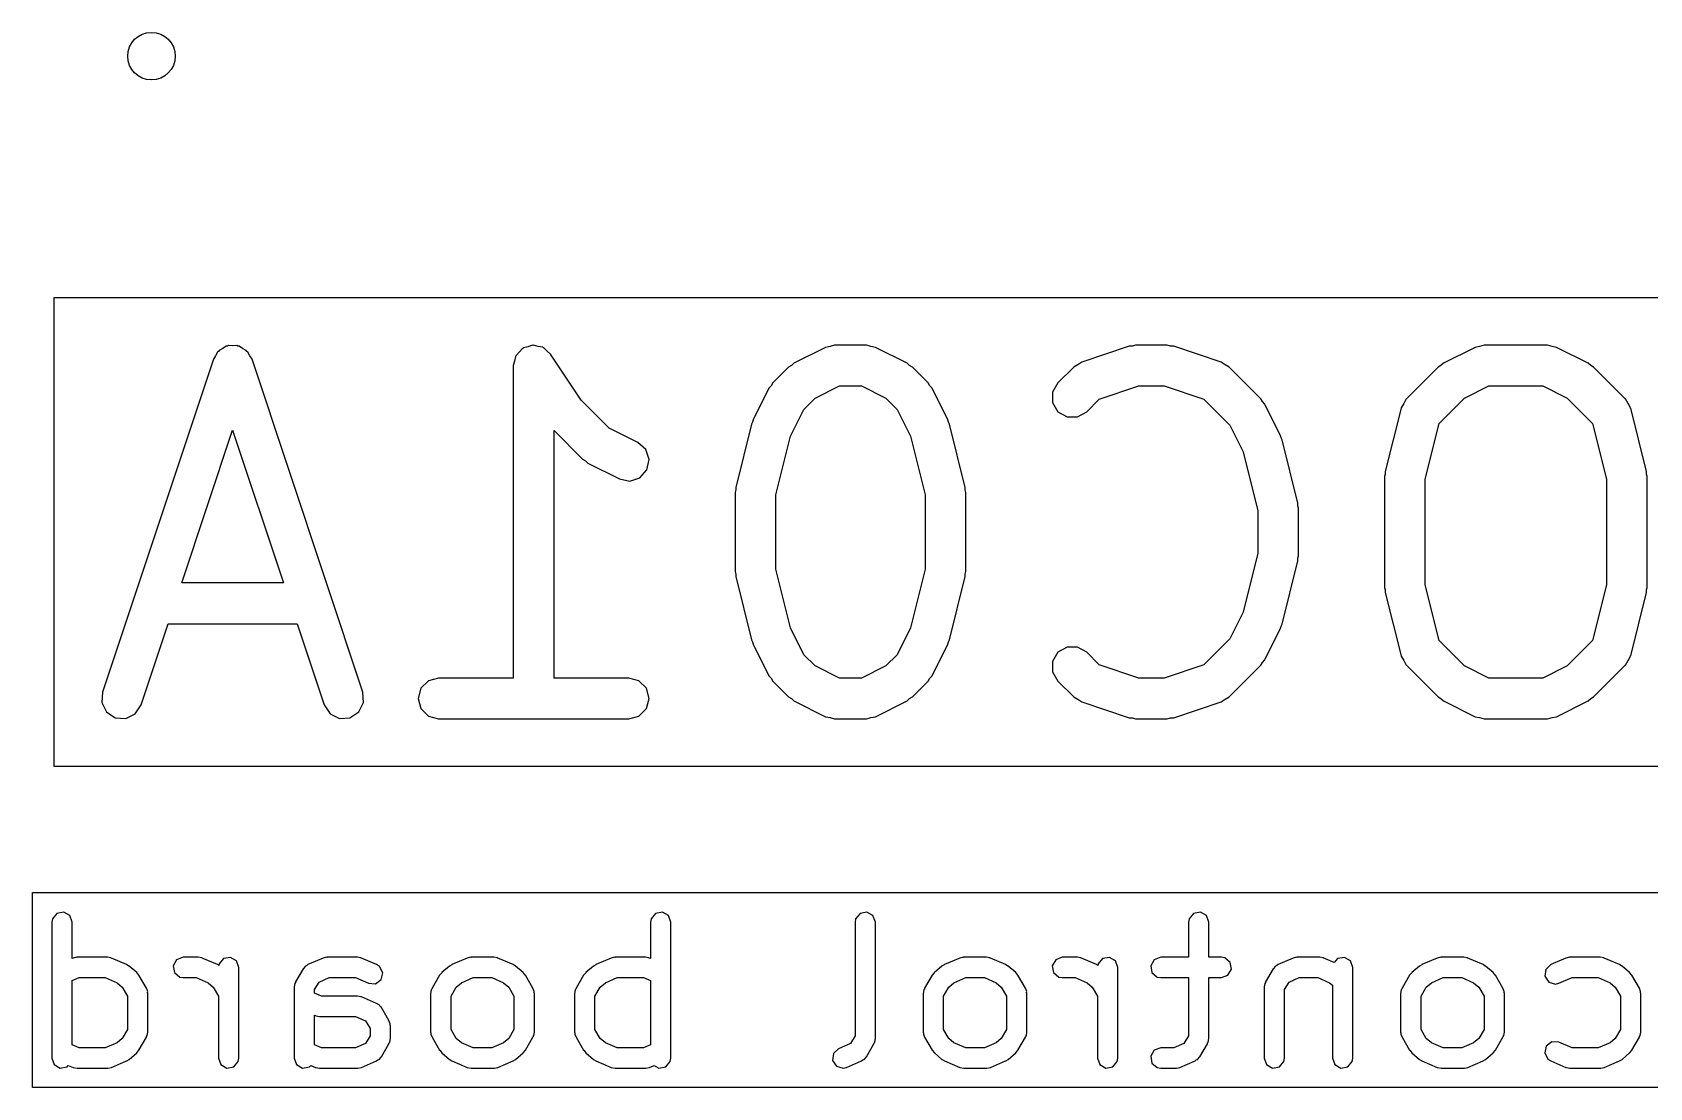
# Model space of a CAD drawing. Extents: x 0.03 to 2.76, y -2.35 to -0.04.
# Drawn here: x 1.8481 to 2.3171, y -0.804 to -0.4982 of the extents above; entities that cross this region are included whole.
import ezdxf

# ---------------------------------------------------------------- set-up
doc = ezdxf.new("R2010")
doc.units = 0
doc.header["$MEASUREMENT"] = 0
doc.layers.add('BLACK', color=7, linetype='CONTINUOUS')

msp = doc.modelspace()

# ---------------------------------------------------------------- linework, layer by layer
at = {"layer": 'BLACK', "linetype": 'CONTINUOUS'}
for p, q in [((1.85452, -0.71094), (1.85452, -0.57511)), ((1.85452, -0.57511), (2.61478, -0.57511)), ((1.90212, -0.59068), (1.90182, -0.59088)), ((1.90232, -0.59038), (1.90212, -0.59068)), ((1.90338, -0.58985), (1.90232, -0.59038)), ((1.90437, -0.58919), (1.90338, -0.58985)), ((1.90473, -0.58917), (1.90437, -0.58919)), ((1.90505, -0.58901), (1.90473, -0.58917)), ((1.90623, -0.58908), (1.90505, -0.58901)), ((1.90742, -0.58901), (1.90623, -0.58908)), ((1.90774, -0.58917), (1.90742, -0.58901)), ((1.9081, -0.58919), (1.90774, -0.58917)), ((1.90909, -0.58985), (1.9081, -0.58919)), ((1.91015, -0.59038), (1.90909, -0.58985)), ((1.91035, -0.59068), (1.91015, -0.59038)), ((1.91065, -0.59088), (1.91035, -0.59068)), ((1.99023, -0.58988), (1.98934, -0.59089)), ((1.99041, -0.58982), (1.99023, -0.58988)), ((1.99055, -0.58968), (1.99041, -0.58982)), ((1.99185, -0.58933), (1.99055, -0.58968)), ((1.99312, -0.5889), (1.99185, -0.58933)), ((1.99332, -0.58894), (1.99312, -0.5889)), ((1.9935, -0.58889), (1.99332, -0.58894)), ((1.9948, -0.58924), (1.9935, -0.58889)), ((1.99612, -0.5895), (1.9948, -0.58924)), ((1.99627, -0.58963), (1.99612, -0.5895)), ((1.99646, -0.58968), (1.99627, -0.58963)), ((1.99741, -0.59063), (1.99646, -0.58968)), ((1.99842, -0.59152), (1.99741, -0.59063)), ((2.07813, -0.58951), (2.06895, -0.59411)), ((2.07946, -0.58924), (2.07813, -0.58951)), ((2.08077, -0.58889), (2.07946, -0.58924)), ((2.08996, -0.58889), (2.08077, -0.58889)), ((2.09127, -0.58924), (2.08996, -0.58889)), ((2.0926, -0.58951), (2.09127, -0.58924)), ((2.10179, -0.59411), (2.0926, -0.58951)), ((2.16618, -0.58919), (2.1524, -0.59379)), ((2.16713, -0.58914), (2.16618, -0.58919)), ((2.16804, -0.58889), (2.16713, -0.58914)), ((2.17723, -0.58889), (2.16804, -0.58889)), ((2.17815, -0.58914), (2.17723, -0.58889)), ((2.1791, -0.58919), (2.17815, -0.58914)), ((2.19288, -0.59379), (2.1791, -0.58919)), ((2.26645, -0.58951), (2.25727, -0.59411)), ((2.26778, -0.58924), (2.26645, -0.58951)), ((2.26909, -0.58889), (2.26778, -0.58924)), ((2.28747, -0.58889), (2.26909, -0.58889)), ((2.28878, -0.58924), (2.28747, -0.58889)), ((2.29011, -0.58951), (2.28878, -0.58924)), ((2.29929, -0.59411), (2.29011, -0.58951)), ((1.90063, -0.59293), (1.86848, -0.68939)), ((1.90128, -0.59194), (1.90063, -0.59293)), ((1.90182, -0.59088), (1.90128, -0.59194)), ((1.91118, -0.59194), (1.91065, -0.59088)), ((1.91184, -0.59293), (1.91118, -0.59194)), ((1.94399, -0.68939), (1.91184, -0.59293)), ((1.98795, -0.5935), (1.9876, -0.5948)), ((1.9876, -0.5948), (1.9876, -0.68535)), ((1.98821, -0.59218), (1.98795, -0.5935)), ((1.98834, -0.59203), (1.98821, -0.59218)), ((1.98839, -0.59184), (1.98834, -0.59203)), ((1.98934, -0.59089), (1.98839, -0.59184)), ((2.00728, -0.60481), (1.99842, -0.59152)), ((2.06741, -0.59521), (2.06282, -0.59981)), ((2.06824, -0.59474), (2.06741, -0.59521)), ((2.06895, -0.59411), (2.06824, -0.59474)), ((2.1025, -0.59474), (2.10179, -0.59411)), ((2.10332, -0.59521), (2.1025, -0.59474)), ((2.10792, -0.59981), (2.10332, -0.59521)), ((2.15009, -0.59521), (2.1455, -0.59981)), ((2.15126, -0.59454), (2.15009, -0.59521)), ((2.1524, -0.59379), (2.15126, -0.59454)), ((2.19401, -0.59454), (2.19288, -0.59379)), ((2.19519, -0.59521), (2.19401, -0.59454)), ((2.20437, -0.6044), (2.19519, -0.59521)), ((2.25573, -0.59521), (2.24655, -0.6044)), ((2.25656, -0.59474), (2.25573, -0.59521)), ((2.25727, -0.59411), (2.25656, -0.59474)), ((2.30001, -0.59474), (2.29929, -0.59411)), ((2.30083, -0.59521), (2.30001, -0.59474)), ((2.31002, -0.6044), (2.30083, -0.59521)), ((2.06282, -0.59981), (2.06234, -0.60063)), ((2.10839, -0.60063), (2.10792, -0.59981)), ((2.1455, -0.59981), (2.14397, -0.60245)), ((2.01537, -0.61291), (2.00728, -0.60481)), ((2.06171, -0.60134), (2.05712, -0.61053)), ((2.06234, -0.60063), (2.06171, -0.60134)), ((2.07185, -0.60748), (2.07509, -0.60424)), ((2.07509, -0.60424), (2.08217, -0.6007)), ((2.08217, -0.6007), (2.08857, -0.6007)), ((2.08857, -0.6007), (2.09565, -0.60424)), ((2.09565, -0.60424), (2.09889, -0.60748)), ((2.10902, -0.60134), (2.10839, -0.60063)), ((2.11362, -0.61053), (2.10902, -0.60134)), ((2.14397, -0.60245), (2.14397, -0.60551)), ((2.15385, -0.60816), (2.15746, -0.60455)), ((2.15746, -0.60455), (2.169, -0.6007)), ((2.169, -0.6007), (2.17627, -0.6007)), ((2.17627, -0.6007), (2.18782, -0.60455)), ((2.18782, -0.60455), (2.19534, -0.61207)), ((2.20485, -0.60522), (2.20437, -0.6044)), ((2.24648, -0.60447), (2.24576, -0.60576)), ((2.24652, -0.60444), (2.24648, -0.60447)), ((2.24655, -0.6044), (2.24652, -0.60444)), ((2.25605, -0.61159), (2.26341, -0.60424)), ((2.26341, -0.60424), (2.27049, -0.6007)), ((2.27049, -0.6007), (2.28607, -0.6007)), ((2.28607, -0.6007), (2.29316, -0.60424)), ((2.29316, -0.60424), (2.30051, -0.61159)), ((2.31004, -0.60444), (2.31002, -0.6044)), ((2.31009, -0.60447), (2.31004, -0.60444)), ((2.3108, -0.60576), (2.31009, -0.60447)), ((2.06797, -0.61523), (2.07185, -0.60748)), ((2.09889, -0.60748), (2.10276, -0.61523)), ((2.14397, -0.60551), (2.1455, -0.60816)), ((2.1455, -0.60816), (2.14814, -0.60969)), ((2.1512, -0.60969), (2.15385, -0.60816)), ((2.20548, -0.60593), (2.20485, -0.60522)), ((2.21007, -0.61512), (2.20548, -0.60593)), ((2.24499, -0.60714), (2.2404, -0.62552)), ((2.24502, -0.6071), (2.24499, -0.60714)), ((2.24576, -0.60576), (2.24502, -0.60705)), ((2.24502, -0.60705), (2.24502, -0.6071)), ((2.31154, -0.60705), (2.3108, -0.60576)), ((2.31154, -0.6071), (2.31154, -0.60705)), ((2.31157, -0.60714), (2.31154, -0.6071)), ((2.31616, -0.62552), (2.31157, -0.60714)), ((1.89146, -0.65779), (1.90623, -0.61347)), ((1.90623, -0.61347), (1.92101, -0.65779)), ((1.99941, -0.68535), (1.99941, -0.61365)), ((1.99941, -0.61365), (2.0077, -0.62194)), ((2.0237, -0.61707), (2.01537, -0.61291)), ((2.05667, -0.61174), (2.05208, -0.63011)), ((2.05699, -0.61117), (2.05667, -0.61174)), ((2.05712, -0.61053), (2.05699, -0.61117)), ((2.11375, -0.61117), (2.11362, -0.61053)), ((2.11406, -0.61174), (2.11375, -0.61117)), ((2.11866, -0.63011), (2.11406, -0.61174)), ((2.14814, -0.60969), (2.1512, -0.60969)), ((2.19534, -0.61207), (2.19922, -0.61982)), ((2.25203, -0.62767), (2.25605, -0.61159)), ((2.30051, -0.61159), (2.30453, -0.62767)), ((2.02599, -0.6191), (2.0237, -0.61707)), ((2.06371, -0.63227), (2.06797, -0.61523)), ((2.10276, -0.61523), (2.10702, -0.63227)), ((2.2102, -0.61576), (2.21007, -0.61512)), ((2.21052, -0.61633), (2.2102, -0.61576)), ((2.21511, -0.6347), (2.21052, -0.61633)), ((2.0077, -0.62194), (2.00852, -0.62241)), ((2.00852, -0.62241), (2.00924, -0.62304)), ((2.00924, -0.62304), (2.01842, -0.62764)), ((2.02696, -0.622), (2.02599, -0.6191)), ((2.02635, -0.625), (2.02696, -0.622)), ((2.19922, -0.61982), (2.20348, -0.63686)), ((2.01842, -0.62764), (2.02142, -0.62825)), ((2.02142, -0.62825), (2.02432, -0.62728)), ((2.02432, -0.62728), (2.02635, -0.625)), ((2.24041, -0.62624), (2.24022, -0.62695)), ((2.24022, -0.62695), (2.24022, -0.6591)), ((2.2404, -0.62552), (2.24041, -0.62624)), ((2.25203, -0.65837), (2.25203, -0.62767)), ((2.30453, -0.62767), (2.30453, -0.65837)), ((2.31615, -0.62624), (2.31616, -0.62552)), ((2.31634, -0.62695), (2.31615, -0.62624)), ((2.31634, -0.6591), (2.31634, -0.62695)), ((2.05209, -0.63084), (2.0519, -0.63154)), ((2.0519, -0.63154), (2.0519, -0.65451)), ((2.05208, -0.63011), (2.05209, -0.63084)), ((2.06371, -0.65378), (2.06371, -0.63227)), ((2.10702, -0.63227), (2.10702, -0.65378)), ((2.11864, -0.63084), (2.11866, -0.63011)), ((2.11883, -0.63154), (2.11864, -0.63084)), ((2.11883, -0.65451), (2.11883, -0.63154)), ((2.20348, -0.63686), (2.20348, -0.64919)), ((2.2151, -0.63543), (2.21511, -0.6347)), ((2.21529, -0.63613), (2.2151, -0.63543)), ((2.21529, -0.64991), (2.21529, -0.63613)), ((2.20348, -0.64919), (2.19922, -0.66622)), ((2.21052, -0.66972), (2.21511, -0.65135)), ((2.2151, -0.65062), (2.21529, -0.64991)), ((2.21511, -0.65135), (2.2151, -0.65062)), ((2.0519, -0.65451), (2.05209, -0.65521)), ((2.05209, -0.65521), (2.05208, -0.65594)), ((2.05208, -0.65594), (2.05667, -0.67431)), ((2.06797, -0.67082), (2.06371, -0.65378)), ((2.10702, -0.65378), (2.10276, -0.67082)), ((2.11406, -0.67431), (2.11866, -0.65594)), ((2.11864, -0.65521), (2.11883, -0.65451)), ((2.11866, -0.65594), (2.11864, -0.65521)), ((1.92101, -0.65779), (1.89146, -0.65779)), ((2.24022, -0.6591), (2.24041, -0.6598)), ((2.24041, -0.6598), (2.2404, -0.66053)), ((2.2404, -0.66053), (2.24499, -0.6789)), ((2.25605, -0.67445), (2.25203, -0.65837)), ((2.30453, -0.65837), (2.30051, -0.67445)), ((2.31157, -0.6789), (2.31616, -0.66053)), ((2.31615, -0.6598), (2.31634, -0.6591)), ((2.31616, -0.66053), (2.31615, -0.6598)), ((1.87968, -0.69312), (1.88752, -0.6696)), ((1.88752, -0.6696), (1.92494, -0.6696)), ((1.92494, -0.6696), (1.93278, -0.69312)), ((2.19922, -0.66622), (2.19534, -0.67397)), ((2.21007, -0.67093), (2.2102, -0.67029)), ((2.2102, -0.67029), (2.21052, -0.66972)), ((2.05667, -0.67431), (2.05699, -0.67488)), ((2.05699, -0.67488), (2.05712, -0.67552)), ((2.07185, -0.67857), (2.06797, -0.67082)), ((2.10276, -0.67082), (2.09889, -0.67857)), ((2.11362, -0.67552), (2.11375, -0.67488)), ((2.11375, -0.67488), (2.11406, -0.67431)), ((2.19534, -0.67397), (2.18782, -0.6815)), ((2.20548, -0.68011), (2.21007, -0.67093)), ((2.26341, -0.68181), (2.25605, -0.67445)), ((2.30051, -0.67445), (2.29316, -0.68181)), ((2.05712, -0.67552), (2.06171, -0.68471)), ((2.07509, -0.68181), (2.07185, -0.67857)), ((2.09889, -0.67857), (2.09565, -0.68181)), ((2.10902, -0.68471), (2.11362, -0.67552)), ((2.1455, -0.67789), (2.14397, -0.68054)), ((2.14814, -0.67636), (2.1455, -0.67789)), ((2.1512, -0.67636), (2.14814, -0.67636)), ((2.15385, -0.67789), (2.1512, -0.67636)), ((2.15746, -0.6815), (2.15385, -0.67789)), ((2.24499, -0.6789), (2.24502, -0.67895)), ((2.24502, -0.67895), (2.24502, -0.679)), ((2.24502, -0.679), (2.24576, -0.68028)), ((2.3108, -0.68028), (2.31154, -0.679)), ((2.31154, -0.67895), (2.31157, -0.6789)), ((2.31154, -0.679), (2.31154, -0.67895)), ((2.08217, -0.68535), (2.07509, -0.68181)), ((2.09565, -0.68181), (2.08857, -0.68535)), ((2.14397, -0.68054), (2.14397, -0.68359)), ((2.14397, -0.68359), (2.1455, -0.68624)), ((2.169, -0.68535), (2.15746, -0.6815)), ((2.18782, -0.6815), (2.17627, -0.68535)), ((2.19519, -0.69083), (2.20437, -0.68165)), ((2.20437, -0.68165), (2.20485, -0.68083)), ((2.20485, -0.68083), (2.20548, -0.68011)), ((2.24576, -0.68028), (2.24648, -0.68158)), ((2.24648, -0.68158), (2.24652, -0.6816)), ((2.24652, -0.6816), (2.24655, -0.68165)), ((2.24655, -0.68165), (2.25573, -0.69083)), ((2.27049, -0.68535), (2.26341, -0.68181)), ((2.29316, -0.68181), (2.28607, -0.68535)), ((2.30083, -0.69083), (2.31002, -0.68165)), ((2.31002, -0.68165), (2.31004, -0.6816)), ((2.31004, -0.6816), (2.31009, -0.68158)), ((2.31009, -0.68158), (2.3108, -0.68028)), ((1.96083, -0.6883), (1.96004, -0.69125)), ((1.96299, -0.68614), (1.96083, -0.6883)), ((1.96594, -0.68535), (1.96299, -0.68614)), ((1.9876, -0.68535), (1.96594, -0.68535)), ((2.02106, -0.68535), (1.99941, -0.68535)), ((2.02402, -0.68614), (2.02106, -0.68535)), ((2.02618, -0.6883), (2.02402, -0.68614)), ((2.02697, -0.69125), (2.02618, -0.6883)), ((2.06171, -0.68471), (2.06234, -0.68542)), ((2.06234, -0.68542), (2.06282, -0.68624)), ((2.06282, -0.68624), (2.06741, -0.69083)), ((2.08857, -0.68535), (2.08217, -0.68535)), ((2.10332, -0.69083), (2.10792, -0.68624)), ((2.10792, -0.68624), (2.10839, -0.68542)), ((2.10839, -0.68542), (2.10902, -0.68471)), ((2.1455, -0.68624), (2.15009, -0.69083)), ((2.17627, -0.68535), (2.169, -0.68535)), ((2.28607, -0.68535), (2.27049, -0.68535)), ((1.86848, -0.68939), (1.8683, -0.69244)), ((1.8683, -0.69244), (1.86966, -0.69517)), ((1.878, -0.69567), (1.87968, -0.69312)), ((1.93278, -0.69312), (1.93447, -0.69567)), ((1.9428, -0.69517), (1.94417, -0.69244)), ((1.94417, -0.69244), (1.94399, -0.68939)), ((1.96004, -0.69125), (1.96083, -0.6942)), ((2.02618, -0.6942), (2.02697, -0.69125)), ((2.06741, -0.69083), (2.06824, -0.69131)), ((2.06824, -0.69131), (2.06895, -0.69194)), ((2.06895, -0.69194), (2.07813, -0.69654)), ((2.0926, -0.69654), (2.10179, -0.69194)), ((2.10179, -0.69194), (2.1025, -0.69131)), ((2.1025, -0.69131), (2.10332, -0.69083)), ((2.15009, -0.69083), (2.15126, -0.69151)), ((2.15126, -0.69151), (2.1524, -0.69226)), ((2.1524, -0.69226), (2.16618, -0.69686)), ((2.1791, -0.69686), (2.19288, -0.69226)), ((2.19288, -0.69226), (2.19401, -0.69151)), ((2.19401, -0.69151), (2.19519, -0.69083)), ((2.25573, -0.69083), (2.25656, -0.69131)), ((2.25656, -0.69131), (2.25727, -0.69194)), ((2.25727, -0.69194), (2.26645, -0.69654)), ((2.29011, -0.69654), (2.29929, -0.69194)), ((2.29929, -0.69194), (2.30001, -0.69131)), ((2.30001, -0.69131), (2.30083, -0.69083)), ((1.86966, -0.69517), (1.87221, -0.69686)), ((1.87221, -0.69686), (1.87527, -0.69704)), ((1.87527, -0.69704), (1.878, -0.69567)), ((1.93447, -0.69567), (1.9372, -0.69704)), ((1.9372, -0.69704), (1.94025, -0.69686)), ((1.94025, -0.69686), (1.9428, -0.69517)), ((1.96083, -0.6942), (1.96299, -0.69637)), ((1.96299, -0.69637), (1.96594, -0.69716)), ((1.96594, -0.69716), (1.9935, -0.69716)), ((1.9935, -0.69716), (2.02106, -0.69716)), ((2.02106, -0.69716), (2.02402, -0.69637)), ((2.02402, -0.69637), (2.02618, -0.6942)), ((2.07813, -0.69654), (2.07946, -0.69681)), ((2.07946, -0.69681), (2.08077, -0.69716)), ((2.08077, -0.69716), (2.08996, -0.69716)), ((2.08996, -0.69716), (2.09127, -0.69681)), ((2.09127, -0.69681), (2.0926, -0.69654)), ((2.16618, -0.69686), (2.16713, -0.69691)), ((2.16713, -0.69691), (2.16804, -0.69716)), ((2.16804, -0.69716), (2.17723, -0.69716)), ((2.17723, -0.69716), (2.17815, -0.69691)), ((2.17815, -0.69691), (2.1791, -0.69686)), ((2.26645, -0.69654), (2.26778, -0.69681)), ((2.26778, -0.69681), (2.26909, -0.69716)), ((2.26909, -0.69716), (2.28747, -0.69716)), ((2.28747, -0.69716), (2.28878, -0.69681)), ((2.28878, -0.69681), (2.29011, -0.69654)), ((2.61478, -0.71094), (1.85452, -0.71094)), ((1.84815, -0.80404), (1.84815, -0.74752)), ((1.84815, -0.74752), (2.62115, -0.74752)), ((1.85525, -0.75354), (1.85395, -0.75509)), ((1.85724, -0.75319), (1.85525, -0.75354)), ((1.85898, -0.7542), (1.85724, -0.75319)), ((1.85968, -0.75609), (1.85898, -0.7542)), ((2.02883, -0.75354), (2.02753, -0.75509)), ((2.03082, -0.75319), (2.02883, -0.75354)), ((2.03257, -0.7542), (2.03082, -0.75319)), ((2.03326, -0.75609), (2.03257, -0.7542)), ((2.08815, -0.75354), (2.08685, -0.75509)), ((2.09014, -0.75319), (2.08815, -0.75354)), ((2.09189, -0.7542), (2.09014, -0.75319)), ((2.09258, -0.75609), (2.09189, -0.7542)), ((2.18483, -0.75354), (2.18353, -0.75509)), ((2.18682, -0.75319), (2.18483, -0.75354)), ((2.18857, -0.7542), (2.18682, -0.75319)), ((2.18926, -0.75609), (2.18857, -0.7542)), ((1.85395, -0.75509), (1.85377, -0.75609)), ((1.85377, -0.75609), (1.85377, -0.79546)), ((1.85968, -0.76662), (1.85968, -0.75609)), ((2.02753, -0.75509), (2.02735, -0.75609)), ((2.02735, -0.75609), (2.02735, -0.76662)), ((2.03326, -0.79546), (2.03326, -0.75609)), ((2.08685, -0.75509), (2.08668, -0.75609)), ((2.08668, -0.75609), (2.08668, -0.78904)), ((2.09258, -0.78984), (2.09258, -0.75609)), ((2.18353, -0.75509), (2.18335, -0.75609)), ((2.18335, -0.75609), (2.18335, -0.76627)), ((2.18926, -0.76627), (2.18926, -0.75609)), ((1.85996, -0.7665), (1.85968, -0.76662)), ((1.86096, -0.76627), (1.85996, -0.7665)), ((1.86104, -0.76629), (1.86096, -0.76627)), ((1.86112, -0.76627), (1.86104, -0.76629)), ((1.86991, -0.76627), (1.86112, -0.76627)), ((1.87092, -0.76644), (1.86991, -0.76627)), ((1.87098, -0.7665), (1.87092, -0.76644)), ((1.87106, -0.7665), (1.87098, -0.7665)), ((1.87546, -0.76838), (1.87106, -0.7665)), ((1.87613, -0.76881), (1.87546, -0.76838)), ((1.87622, -0.76885), (1.87613, -0.76881)), ((1.87841, -0.77072), (1.87622, -0.76885)), ((1.88998, -0.76696), (1.88897, -0.76871)), ((1.88897, -0.76871), (1.88932, -0.7707)), ((1.89188, -0.76627), (1.88998, -0.76696)), ((1.89627, -0.76627), (1.89188, -0.76627)), ((1.89728, -0.76644), (1.89627, -0.76627)), ((1.89735, -0.7665), (1.89728, -0.76644)), ((1.89743, -0.7665), (1.89735, -0.7665)), ((1.90183, -0.76838), (1.89743, -0.7665)), ((1.90221, -0.76863), (1.90183, -0.76838)), ((1.90229, -0.76821), (1.90221, -0.76863)), ((1.90359, -0.76666), (1.90229, -0.76821)), ((1.90557, -0.76631), (1.90359, -0.76666)), ((1.90732, -0.76732), (1.90557, -0.76631)), ((1.90801, -0.76922), (1.90732, -0.76732)), ((1.92735, -0.76882), (1.92668, -0.7696)), ((1.92776, -0.76867), (1.92735, -0.76882)), ((1.92807, -0.76838), (1.92776, -0.76867)), ((1.93247, -0.7665), (1.92807, -0.76838)), ((1.93347, -0.76627), (1.93247, -0.7665)), ((1.93355, -0.76629), (1.93347, -0.76627)), ((1.93363, -0.76627), (1.93355, -0.76629)), ((1.94241, -0.76627), (1.93363, -0.76627)), ((1.94342, -0.76644), (1.94241, -0.76627)), ((1.94349, -0.7665), (1.94342, -0.76644)), ((1.94357, -0.7665), (1.94349, -0.7665)), ((1.94797, -0.76838), (1.94357, -0.7665)), ((1.94883, -0.76894), (1.94797, -0.76838)), ((1.94974, -0.77074), (1.94883, -0.76894)), ((1.96906, -0.76885), (1.96686, -0.77072)), ((1.96975, -0.76844), (1.96906, -0.76885)), ((1.96982, -0.76838), (1.96975, -0.76844)), ((1.97421, -0.7665), (1.96982, -0.76838)), ((1.97521, -0.76627), (1.97421, -0.7665)), ((1.97529, -0.76629), (1.97521, -0.76627)), ((1.97537, -0.76627), (1.97529, -0.76629)), ((1.98196, -0.76627), (1.97537, -0.76627)), ((1.98297, -0.76644), (1.98196, -0.76627)), ((1.98304, -0.7665), (1.98297, -0.76644)), ((1.98312, -0.7665), (1.98304, -0.7665)), ((1.98752, -0.76838), (1.98312, -0.7665)), ((1.98819, -0.76881), (1.98752, -0.76838)), ((1.98828, -0.76885), (1.98819, -0.76881)), ((1.99047, -0.77072), (1.98828, -0.76885)), ((2.01081, -0.76885), (2.00861, -0.77072)), ((2.0115, -0.76844), (2.01081, -0.76885)), ((2.01157, -0.76838), (2.0115, -0.76844)), ((2.01596, -0.7665), (2.01157, -0.76838)), ((2.01696, -0.76627), (2.01596, -0.7665)), ((2.01704, -0.76629), (2.01696, -0.76627)), ((2.01712, -0.76627), (2.01704, -0.76629)), ((2.02591, -0.76627), (2.01712, -0.76627)), ((2.02692, -0.76644), (2.02591, -0.76627)), ((2.02698, -0.7665), (2.02692, -0.76644)), ((2.02707, -0.7665), (2.02698, -0.7665)), ((2.02735, -0.76662), (2.02707, -0.7665)), ((2.11188, -0.76885), (2.10968, -0.77072)), ((2.11257, -0.76844), (2.11188, -0.76885)), ((2.11264, -0.76838), (2.11257, -0.76844)), ((2.11703, -0.7665), (2.11264, -0.76838)), ((2.11803, -0.76627), (2.11703, -0.7665)), ((2.11811, -0.76629), (2.11803, -0.76627)), ((2.11819, -0.76627), (2.11811, -0.76629)), ((2.12478, -0.76627), (2.11819, -0.76627)), ((2.12579, -0.76644), (2.12478, -0.76627)), ((2.12586, -0.7665), (2.12579, -0.76644)), ((2.12594, -0.7665), (2.12586, -0.7665)), ((2.13034, -0.76838), (2.12594, -0.7665)), ((2.13101, -0.76881), (2.13034, -0.76838)), ((2.1311, -0.76885), (2.13101, -0.76881)), ((2.13329, -0.77072), (2.1311, -0.76885)), ((2.14486, -0.76696), (2.14385, -0.76871)), ((2.14385, -0.76871), (2.1442, -0.7707)), ((2.14676, -0.76627), (2.14486, -0.76696)), ((2.15115, -0.76627), (2.14676, -0.76627)), ((2.15216, -0.76644), (2.15115, -0.76627)), ((2.15223, -0.7665), (2.15216, -0.76644)), ((2.15231, -0.7665), (2.15223, -0.7665)), ((2.1567, -0.76838), (2.15231, -0.7665)), ((2.15709, -0.76863), (2.1567, -0.76838)), ((2.15717, -0.76821), (2.15709, -0.76863)), ((2.15846, -0.76666), (2.15717, -0.76821)), ((2.16045, -0.76631), (2.15846, -0.76666)), ((2.1622, -0.76732), (2.16045, -0.76631)), ((2.16289, -0.76922), (2.1622, -0.76732)), ((2.17342, -0.76696), (2.17241, -0.76871)), ((2.17241, -0.76871), (2.17276, -0.7707)), ((2.17532, -0.76627), (2.17342, -0.76696)), ((2.18335, -0.76627), (2.17532, -0.76627)), ((2.1929, -0.76627), (2.18926, -0.76627)), ((2.19391, -0.76644), (2.1929, -0.76627)), ((2.19546, -0.76774), (2.19391, -0.76644)), ((2.19581, -0.76973), (2.19546, -0.76774)), ((2.20859, -0.76882), (2.20793, -0.7696)), ((2.209, -0.76867), (2.20859, -0.76882)), ((2.20932, -0.76838), (2.209, -0.76867)), ((2.21371, -0.7665), (2.20932, -0.76838)), ((2.21471, -0.76627), (2.21371, -0.7665)), ((2.21479, -0.76629), (2.21471, -0.76627)), ((2.21487, -0.76627), (2.21479, -0.76629)), ((2.22146, -0.76627), (2.21487, -0.76627)), ((2.22247, -0.76644), (2.22146, -0.76627)), ((2.22254, -0.7665), (2.22247, -0.76644)), ((2.22262, -0.7665), (2.22254, -0.7665)), ((2.22563, -0.76779), (2.22262, -0.7665)), ((2.22658, -0.76666), (2.22563, -0.76779)), ((2.22857, -0.76631), (2.22658, -0.76666)), ((2.23032, -0.76732), (2.22857, -0.76631)), ((2.23101, -0.76922), (2.23032, -0.76732)), ((2.25031, -0.76885), (2.24811, -0.77072)), ((2.251, -0.76844), (2.25031, -0.76885)), ((2.25106, -0.76838), (2.251, -0.76844)), ((2.25546, -0.7665), (2.25106, -0.76838)), ((2.25646, -0.76627), (2.25546, -0.7665)), ((2.25654, -0.76629), (2.25646, -0.76627)), ((2.25662, -0.76627), (2.25654, -0.76629)), ((2.26321, -0.76627), (2.25662, -0.76627)), ((2.26422, -0.76644), (2.26321, -0.76627)), ((2.26428, -0.7665), (2.26422, -0.76644)), ((2.26437, -0.7665), (2.26428, -0.7665)), ((2.26876, -0.76838), (2.26437, -0.7665)), ((2.26943, -0.76881), (2.26876, -0.76838)), ((2.26952, -0.76885), (2.26943, -0.76881)), ((2.27172, -0.77072), (2.26952, -0.76885)), ((2.28842, -0.76838), (2.28694, -0.76976)), ((2.29281, -0.7665), (2.28842, -0.76838)), ((2.29381, -0.76627), (2.29281, -0.7665)), ((2.29389, -0.76629), (2.29381, -0.76627)), ((2.29397, -0.76627), (2.29389, -0.76629)), ((2.30276, -0.76627), (2.29397, -0.76627)), ((2.30377, -0.76644), (2.30276, -0.76627)), ((2.30383, -0.7665), (2.30377, -0.76644)), ((2.30392, -0.7665), (2.30383, -0.7665)), ((2.30831, -0.76838), (2.30392, -0.7665)), ((2.30898, -0.76881), (2.30831, -0.76838)), ((2.30907, -0.76885), (2.30898, -0.76881)), ((2.31127, -0.77072), (2.30907, -0.76885)), ((1.85968, -0.77304), (1.86172, -0.77217)), ((1.85968, -0.79164), (1.85968, -0.77304)), ((1.86172, -0.77217), (1.8693, -0.77217)), ((1.8693, -0.77217), (1.87273, -0.77363)), ((1.87273, -0.77363), (1.8742, -0.77489)), ((1.87902, -0.77145), (1.87841, -0.77072)), ((1.87905, -0.77148), (1.87902, -0.77145)), ((1.88124, -0.77523), (1.87905, -0.77148)), ((1.88932, -0.7707), (1.89087, -0.77199)), ((1.89087, -0.77199), (1.89188, -0.77217)), ((1.89188, -0.77217), (1.89567, -0.77217)), ((1.89567, -0.77217), (1.89909, -0.77363)), ((1.89909, -0.77363), (1.90057, -0.77489)), ((1.90801, -0.79546), (1.90801, -0.76922)), ((1.92444, -0.77362), (1.92426, -0.77383)), ((1.92449, -0.77335), (1.92444, -0.77362)), ((1.92668, -0.7696), (1.92449, -0.77335)), ((1.92999, -0.77564), (1.93129, -0.77343)), ((1.93129, -0.77343), (1.93423, -0.77217)), ((1.93423, -0.77217), (1.94181, -0.77217)), ((1.94181, -0.77217), (1.94565, -0.77381)), ((1.94767, -0.77392), (1.94928, -0.77271)), ((1.94928, -0.77271), (1.94974, -0.77074)), ((1.96623, -0.77148), (1.96404, -0.77523)), ((1.96685, -0.77075), (1.96623, -0.77148)), ((1.96686, -0.77072), (1.96685, -0.77075)), ((1.97108, -0.77489), (1.97255, -0.77363)), ((1.97255, -0.77363), (1.97598, -0.77217)), ((1.97598, -0.77217), (1.98136, -0.77217)), ((1.98136, -0.77217), (1.98479, -0.77363)), ((1.98479, -0.77363), (1.98626, -0.77489)), ((1.99107, -0.77145), (1.99047, -0.77072)), ((1.9911, -0.77148), (1.99107, -0.77145)), ((1.9933, -0.77523), (1.9911, -0.77148)), ((2.00798, -0.77148), (2.00578, -0.77523)), ((2.00859, -0.77075), (2.00798, -0.77148)), ((2.00861, -0.77072), (2.00859, -0.77075)), ((2.01282, -0.77489), (2.0143, -0.77363)), ((2.0143, -0.77363), (2.01772, -0.77217)), ((2.01772, -0.77217), (2.02531, -0.77217)), ((2.02531, -0.77217), (2.02735, -0.77304)), ((2.02735, -0.77304), (2.02735, -0.79164)), ((2.10905, -0.77148), (2.10686, -0.77523)), ((2.10967, -0.77075), (2.10905, -0.77148)), ((2.10968, -0.77072), (2.10967, -0.77075)), ((2.1139, -0.77489), (2.11537, -0.77363)), ((2.11537, -0.77363), (2.1188, -0.77217)), ((2.1188, -0.77217), (2.12418, -0.77217)), ((2.12418, -0.77217), (2.12761, -0.77363)), ((2.12761, -0.77363), (2.12908, -0.77489)), ((2.13389, -0.77145), (2.13329, -0.77072)), ((2.13392, -0.77148), (2.13389, -0.77145)), ((2.13612, -0.77523), (2.13392, -0.77148)), ((2.1442, -0.7707), (2.14575, -0.77199)), ((2.14575, -0.77199), (2.14676, -0.77217)), ((2.14676, -0.77217), (2.15055, -0.77217)), ((2.15055, -0.77217), (2.15397, -0.77363)), ((2.15397, -0.77363), (2.15545, -0.77489)), ((2.16289, -0.79546), (2.16289, -0.76922)), ((2.17276, -0.7707), (2.17431, -0.77199)), ((2.17431, -0.77199), (2.17532, -0.77217)), ((2.17532, -0.77217), (2.18335, -0.77217)), ((2.18335, -0.77217), (2.18335, -0.78904)), ((2.18926, -0.78984), (2.18926, -0.77217)), ((2.18926, -0.77217), (2.1929, -0.77217)), ((2.1929, -0.77217), (2.1948, -0.77148)), ((2.1948, -0.77148), (2.19581, -0.76973)), ((2.20568, -0.77362), (2.2055, -0.77383)), ((2.20573, -0.77335), (2.20568, -0.77362)), ((2.20793, -0.7696), (2.20573, -0.77335)), ((2.21123, -0.77564), (2.21253, -0.77343)), ((2.21253, -0.77343), (2.21547, -0.77217)), ((2.21547, -0.77217), (2.22086, -0.77217)), ((2.22086, -0.77217), (2.22428, -0.77363)), ((2.22428, -0.77363), (2.2251, -0.77433)), ((2.23101, -0.79546), (2.23101, -0.76922)), ((2.24748, -0.77148), (2.24528, -0.77523)), ((2.24809, -0.77075), (2.24748, -0.77148)), ((2.24811, -0.77072), (2.24809, -0.77075)), ((2.25232, -0.77489), (2.2538, -0.77363)), ((2.2538, -0.77363), (2.25722, -0.77217)), ((2.25722, -0.77217), (2.26261, -0.77217)), ((2.26261, -0.77217), (2.26603, -0.77363)), ((2.26603, -0.77363), (2.26751, -0.77489)), ((2.27232, -0.77145), (2.27172, -0.77072)), ((2.27235, -0.77148), (2.27232, -0.77145)), ((2.27455, -0.77523), (2.27235, -0.77148)), ((2.28694, -0.76976), (2.2867, -0.77176)), ((2.2867, -0.77176), (2.2878, -0.77346)), ((2.2878, -0.77346), (2.28974, -0.77404)), ((2.29073, -0.77381), (2.29457, -0.77217)), ((2.29457, -0.77217), (2.30216, -0.77217)), ((2.30216, -0.77217), (2.30558, -0.77363)), ((2.30558, -0.77363), (2.30706, -0.77489)), ((2.31187, -0.77145), (2.31127, -0.77072)), ((2.3119, -0.77148), (2.31187, -0.77145)), ((2.3141, -0.77523), (2.3119, -0.77148)), ((1.8742, -0.77489), (1.87574, -0.77752)), ((1.87574, -0.77752), (1.87574, -0.78717)), ((1.8816, -0.77619), (1.88124, -0.77523)), ((1.88155, -0.77646), (1.8816, -0.77619)), ((1.88165, -0.77672), (1.88155, -0.77646)), ((1.88165, -0.78797), (1.88165, -0.77672)), ((1.90057, -0.77489), (1.90211, -0.77752)), ((1.90211, -0.77752), (1.90211, -0.79546)), ((1.92426, -0.77383), (1.92408, -0.77484)), ((1.92408, -0.77484), (1.92408, -0.79546)), ((1.92999, -0.77664), (1.92999, -0.77564)), ((1.93203, -0.77751), (1.92999, -0.77664)), ((1.94241, -0.77751), (1.93203, -0.77751)), ((1.94342, -0.77769), (1.94241, -0.77751)), ((1.94349, -0.77775), (1.94342, -0.77769)), ((1.94357, -0.77775), (1.94349, -0.77775)), ((1.94797, -0.77963), (1.94357, -0.77775)), ((1.94565, -0.77381), (1.94767, -0.77392)), ((1.96381, -0.77571), (1.96363, -0.77672)), ((1.96363, -0.77672), (1.96363, -0.78797)), ((1.96399, -0.7755), (1.96381, -0.77571)), ((1.96404, -0.77523), (1.96399, -0.7755)), ((1.96954, -0.77752), (1.97108, -0.77489)), ((1.96954, -0.78717), (1.96954, -0.77752)), ((1.98626, -0.77489), (1.9878, -0.77752)), ((1.9878, -0.77752), (1.9878, -0.78717)), ((1.99366, -0.77619), (1.9933, -0.77523)), ((1.99361, -0.77646), (1.99366, -0.77619)), ((1.99371, -0.77672), (1.99361, -0.77646)), ((1.99371, -0.78797), (1.99371, -0.77672)), ((2.00556, -0.77571), (2.00538, -0.77672)), ((2.00538, -0.77672), (2.00538, -0.78797)), ((2.00573, -0.7755), (2.00556, -0.77571)), ((2.00578, -0.77523), (2.00573, -0.7755)), ((2.01128, -0.77752), (2.01282, -0.77489)), ((2.01128, -0.78717), (2.01128, -0.77752)), ((2.10663, -0.77571), (2.10645, -0.77672)), ((2.10645, -0.77672), (2.10645, -0.78797)), ((2.10681, -0.7755), (2.10663, -0.77571)), ((2.10686, -0.77523), (2.10681, -0.7755)), ((2.11236, -0.77752), (2.1139, -0.77489)), ((2.11236, -0.78717), (2.11236, -0.77752)), ((2.12908, -0.77489), (2.13062, -0.77752)), ((2.13062, -0.77752), (2.13062, -0.78717)), ((2.13648, -0.77619), (2.13612, -0.77523)), ((2.13643, -0.77646), (2.13648, -0.77619)), ((2.13653, -0.77672), (2.13643, -0.77646)), ((2.13653, -0.78797), (2.13653, -0.77672)), ((2.15545, -0.77489), (2.15699, -0.77752)), ((2.15699, -0.77752), (2.15699, -0.79546)), ((2.2055, -0.77383), (2.20533, -0.77484)), ((2.20533, -0.77484), (2.20533, -0.79546)), ((2.21123, -0.79546), (2.21123, -0.77564)), ((2.2251, -0.77433), (2.2251, -0.79546)), ((2.24505, -0.77571), (2.24488, -0.77672)), ((2.24488, -0.77672), (2.24488, -0.78797)), ((2.24523, -0.7755), (2.24505, -0.77571)), ((2.24528, -0.77523), (2.24523, -0.7755)), ((2.25078, -0.77752), (2.25232, -0.77489)), ((2.25078, -0.78717), (2.25078, -0.77752)), ((2.26751, -0.77489), (2.26905, -0.77752)), ((2.26905, -0.77752), (2.26905, -0.78717)), ((2.2749, -0.77619), (2.27455, -0.77523)), ((2.27486, -0.77646), (2.2749, -0.77619)), ((2.27495, -0.77672), (2.27486, -0.77646)), ((2.27495, -0.78797), (2.27495, -0.77672)), ((2.28974, -0.77404), (2.29073, -0.77381)), ((2.30706, -0.77489), (2.3086, -0.77752)), ((2.3086, -0.77752), (2.3086, -0.78717)), ((2.31445, -0.77619), (2.3141, -0.77523)), ((2.31441, -0.77646), (2.31445, -0.77619)), ((2.3145, -0.77672), (2.31441, -0.77646)), ((2.3145, -0.78797), (2.3145, -0.77672)), ((1.92999, -0.79164), (1.92999, -0.78306)), ((1.92999, -0.78306), (1.93027, -0.78318)), ((1.94883, -0.78019), (1.94797, -0.77963)), ((1.94902, -0.78057), (1.94883, -0.78019)), ((1.94936, -0.78085), (1.94902, -0.78057)), ((1.95155, -0.7846), (1.94936, -0.78085)), ((1.87574, -0.78717), (1.8742, -0.78979)), ((1.93027, -0.78318), (1.93035, -0.78319)), ((1.93035, -0.78319), (1.93042, -0.78324)), ((1.93042, -0.78324), (1.93143, -0.78342)), ((1.93143, -0.78342), (1.94181, -0.78342)), ((1.94181, -0.78342), (1.94475, -0.78468)), ((1.94475, -0.78468), (1.94605, -0.78689)), ((1.94605, -0.78689), (1.94605, -0.78904)), ((1.95191, -0.78556), (1.95155, -0.7846)), ((1.95186, -0.78583), (1.95191, -0.78556)), ((1.95196, -0.78609), (1.95186, -0.78583)), ((1.95196, -0.78984), (1.95196, -0.78609)), ((1.97108, -0.78979), (1.96954, -0.78717)), ((1.9878, -0.78717), (1.98626, -0.78979)), ((2.01282, -0.78979), (2.01128, -0.78717)), ((2.1139, -0.78979), (2.11236, -0.78717)), ((2.13062, -0.78717), (2.12908, -0.78979)), ((2.25232, -0.78979), (2.25078, -0.78717)), ((2.26905, -0.78717), (2.26751, -0.78979)), ((2.3086, -0.78717), (2.30706, -0.78979)), ((1.86172, -0.79251), (1.85968, -0.79164)), ((1.87273, -0.79105), (1.8693, -0.79251)), ((1.8742, -0.78979), (1.87273, -0.79105)), ((1.87905, -0.79321), (1.88124, -0.78946)), ((1.88124, -0.78946), (1.88129, -0.78919)), ((1.88129, -0.78919), (1.88147, -0.78898)), ((1.88147, -0.78898), (1.88165, -0.78797)), ((1.93203, -0.79251), (1.92999, -0.79164)), ((1.94475, -0.79126), (1.94181, -0.79251)), ((1.94605, -0.78904), (1.94475, -0.79126)), ((1.94936, -0.79508), (1.95155, -0.79133)), ((1.95155, -0.79133), (1.9516, -0.79106)), ((1.9516, -0.79106), (1.95178, -0.79085)), ((1.95178, -0.79085), (1.95196, -0.78984)), ((1.96363, -0.78797), (1.96373, -0.78823)), ((1.96373, -0.78823), (1.96368, -0.7885)), ((1.96368, -0.7885), (1.96404, -0.78946)), ((1.96404, -0.78946), (1.96623, -0.79321)), ((1.97255, -0.79105), (1.97108, -0.78979)), ((1.97598, -0.79251), (1.97255, -0.79105)), ((1.98479, -0.79105), (1.98136, -0.79251)), ((1.98626, -0.78979), (1.98479, -0.79105)), ((1.9911, -0.79321), (1.9933, -0.78946)), ((1.9933, -0.78946), (1.99335, -0.78919)), ((1.99335, -0.78919), (1.99353, -0.78898)), ((1.99353, -0.78898), (1.99371, -0.78797)), ((2.00538, -0.78797), (2.00547, -0.78823)), ((2.00547, -0.78823), (2.00543, -0.7885)), ((2.00543, -0.7885), (2.00578, -0.78946)), ((2.00578, -0.78946), (2.00798, -0.79321)), ((2.0143, -0.79105), (2.01282, -0.78979)), ((2.01772, -0.79251), (2.0143, -0.79105)), ((2.02735, -0.79164), (2.02531, -0.79251)), ((2.08538, -0.79126), (2.08188, -0.79275)), ((2.08668, -0.78904), (2.08538, -0.79126)), ((2.08998, -0.79508), (2.09218, -0.79133)), ((2.09218, -0.79133), (2.09223, -0.79106)), ((2.09223, -0.79106), (2.0924, -0.79085)), ((2.0924, -0.79085), (2.09258, -0.78984)), ((2.10645, -0.78797), (2.10655, -0.78823)), ((2.10655, -0.78823), (2.1065, -0.7885)), ((2.1065, -0.7885), (2.10686, -0.78946)), ((2.10686, -0.78946), (2.10905, -0.79321)), ((2.11537, -0.79105), (2.1139, -0.78979)), ((2.1188, -0.79251), (2.11537, -0.79105)), ((2.12761, -0.79105), (2.12418, -0.79251)), ((2.12908, -0.78979), (2.12761, -0.79105)), ((2.13392, -0.79321), (2.13612, -0.78946)), ((2.13612, -0.78946), (2.13617, -0.78919)), ((2.13617, -0.78919), (2.13635, -0.78898)), ((2.13635, -0.78898), (2.13653, -0.78797)), ((2.18205, -0.79126), (2.17911, -0.79251)), ((2.18335, -0.78904), (2.18205, -0.79126)), ((2.18666, -0.79508), (2.18885, -0.79133)), ((2.18885, -0.79133), (2.1889, -0.79106)), ((2.1889, -0.79106), (2.18908, -0.79085)), ((2.18908, -0.79085), (2.18926, -0.78984)), ((2.24488, -0.78797), (2.24497, -0.78823)), ((2.24497, -0.78823), (2.24492, -0.7885)), ((2.24492, -0.7885), (2.24528, -0.78946)), ((2.24528, -0.78946), (2.24748, -0.79321)), ((2.2538, -0.79105), (2.25232, -0.78979)), ((2.25722, -0.79251), (2.2538, -0.79105)), ((2.26603, -0.79105), (2.26261, -0.79251)), ((2.26751, -0.78979), (2.26603, -0.79105)), ((2.27235, -0.79321), (2.27455, -0.78946)), ((2.27455, -0.78946), (2.2746, -0.78919)), ((2.2746, -0.78919), (2.27477, -0.78898)), ((2.27477, -0.78898), (2.27495, -0.78797)), ((2.2871, -0.79198), (2.28664, -0.79395)), ((2.28872, -0.79077), (2.2871, -0.79198)), ((2.29073, -0.79087), (2.28872, -0.79077)), ((2.29457, -0.79251), (2.29073, -0.79087)), ((2.30558, -0.79105), (2.30216, -0.79251)), ((2.30706, -0.78979), (2.30558, -0.79105)), ((2.3119, -0.79321), (2.3141, -0.78946)), ((2.3141, -0.78946), (2.31415, -0.78919)), ((2.31415, -0.78919), (2.31432, -0.78898)), ((2.31432, -0.78898), (2.3145, -0.78797)), ((1.85377, -0.79546), (1.85446, -0.79736)), ((1.8693, -0.79251), (1.86172, -0.79251)), ((1.87106, -0.79818), (1.87546, -0.79631)), ((1.87546, -0.79631), (1.87553, -0.79624)), ((1.87553, -0.79624), (1.87622, -0.79584)), ((1.87622, -0.79584), (1.87841, -0.79396)), ((1.87841, -0.79396), (1.87843, -0.79393)), ((1.87843, -0.79393), (1.87905, -0.79321)), ((1.90211, -0.79546), (1.9028, -0.79736)), ((1.90654, -0.79802), (1.90784, -0.79648)), ((1.90784, -0.79648), (1.90801, -0.79546)), ((1.92408, -0.79546), (1.92477, -0.79736)), ((1.94181, -0.79251), (1.93203, -0.79251)), ((1.94357, -0.79818), (1.94797, -0.79631)), ((1.94797, -0.79631), (1.94828, -0.79601)), ((1.94828, -0.79601), (1.94869, -0.79587)), ((1.94869, -0.79587), (1.94936, -0.79508)), ((1.96623, -0.79321), (1.96626, -0.79323)), ((1.96626, -0.79323), (1.96686, -0.79396)), ((1.96686, -0.79396), (1.96906, -0.79584)), ((1.96906, -0.79584), (1.96915, -0.79587)), ((1.96915, -0.79587), (1.96982, -0.79631)), ((1.96982, -0.79631), (1.97421, -0.79818)), ((1.98136, -0.79251), (1.97598, -0.79251)), ((1.98312, -0.79818), (1.98752, -0.79631)), ((1.98752, -0.79631), (1.98759, -0.79624)), ((1.98759, -0.79624), (1.98828, -0.79584)), ((1.98828, -0.79584), (1.99047, -0.79396)), ((1.99047, -0.79396), (1.99049, -0.79393)), ((1.99049, -0.79393), (1.9911, -0.79321)), ((2.00798, -0.79321), (2.00801, -0.79323)), ((2.00801, -0.79323), (2.00861, -0.79396)), ((2.00861, -0.79396), (2.01081, -0.79584)), ((2.01081, -0.79584), (2.0109, -0.79587)), ((2.0109, -0.79587), (2.01157, -0.79631)), ((2.01157, -0.79631), (2.01596, -0.79818)), ((2.02531, -0.79251), (2.01772, -0.79251)), ((2.03178, -0.79802), (2.03308, -0.79648)), ((2.03308, -0.79648), (2.03326, -0.79546)), ((2.0804, -0.79413), (2.08016, -0.79614)), ((2.08016, -0.79614), (2.08126, -0.79783)), ((2.08188, -0.79275), (2.0804, -0.79413)), ((2.0842, -0.79818), (2.08859, -0.79631)), ((2.08859, -0.79631), (2.08891, -0.79601)), ((2.08891, -0.79601), (2.08931, -0.79587)), ((2.08931, -0.79587), (2.08998, -0.79508)), ((2.10905, -0.79321), (2.10908, -0.79323)), ((2.10908, -0.79323), (2.10968, -0.79396)), ((2.10968, -0.79396), (2.11188, -0.79584)), ((2.11188, -0.79584), (2.11197, -0.79587)), ((2.11197, -0.79587), (2.11264, -0.79631)), ((2.11264, -0.79631), (2.11703, -0.79818)), ((2.12418, -0.79251), (2.1188, -0.79251)), ((2.12594, -0.79818), (2.13034, -0.79631)), ((2.13034, -0.79631), (2.13041, -0.79624)), ((2.13041, -0.79624), (2.1311, -0.79584)), ((2.1311, -0.79584), (2.13329, -0.79396)), ((2.13329, -0.79396), (2.13331, -0.79393)), ((2.13331, -0.79393), (2.13392, -0.79321)), ((2.15699, -0.79546), (2.15768, -0.79736)), ((2.16142, -0.79802), (2.16271, -0.79648)), ((2.16271, -0.79648), (2.16289, -0.79546)), ((2.17342, -0.7932), (2.17241, -0.79495)), ((2.17241, -0.79495), (2.17276, -0.79694)), ((2.17276, -0.79694), (2.17431, -0.79824)), ((2.17532, -0.79251), (2.17342, -0.7932)), ((2.17911, -0.79251), (2.17532, -0.79251)), ((2.18087, -0.79818), (2.18527, -0.79631)), ((2.18527, -0.79631), (2.18558, -0.79601)), ((2.18558, -0.79601), (2.18599, -0.79587)), ((2.18599, -0.79587), (2.18666, -0.79508)), ((2.20533, -0.79546), (2.20602, -0.79736)), ((2.20976, -0.79802), (2.21105, -0.79648)), ((2.21105, -0.79648), (2.21123, -0.79546)), ((2.2251, -0.79546), (2.22579, -0.79736)), ((2.22953, -0.79802), (2.23083, -0.79648)), ((2.23083, -0.79648), (2.23101, -0.79546)), ((2.24748, -0.79321), (2.24751, -0.79323)), ((2.24751, -0.79323), (2.24811, -0.79396)), ((2.24811, -0.79396), (2.25031, -0.79584)), ((2.25031, -0.79584), (2.25039, -0.79587)), ((2.25039, -0.79587), (2.25106, -0.79631)), ((2.25106, -0.79631), (2.25546, -0.79818)), ((2.26261, -0.79251), (2.25722, -0.79251)), ((2.26437, -0.79818), (2.26876, -0.79631)), ((2.26876, -0.79631), (2.26883, -0.79624)), ((2.26883, -0.79624), (2.26952, -0.79584)), ((2.26952, -0.79584), (2.27172, -0.79396)), ((2.27172, -0.79396), (2.27174, -0.79393)), ((2.27174, -0.79393), (2.27235, -0.79321)), ((2.28664, -0.79395), (2.28756, -0.79575)), ((2.28756, -0.79575), (2.28842, -0.79631)), ((2.28842, -0.79631), (2.29281, -0.79818)), ((2.30216, -0.79251), (2.29457, -0.79251)), ((2.30392, -0.79818), (2.30831, -0.79631)), ((2.30831, -0.79631), (2.30838, -0.79624)), ((2.30838, -0.79624), (2.30907, -0.79584)), ((2.30907, -0.79584), (2.31127, -0.79396)), ((2.31127, -0.79396), (2.31129, -0.79393)), ((2.31129, -0.79393), (2.3119, -0.79321)), ((1.85446, -0.79736), (1.85621, -0.79837)), ((1.85621, -0.79837), (1.8582, -0.79802)), ((1.8582, -0.79802), (1.85856, -0.79759)), ((1.85856, -0.79759), (1.85996, -0.79818)), ((1.85996, -0.79818), (1.86004, -0.79819)), ((1.86004, -0.79819), (1.86011, -0.79824)), ((1.86011, -0.79824), (1.86112, -0.79842)), ((1.86112, -0.79842), (1.86991, -0.79842)), ((1.86991, -0.79842), (1.86999, -0.79839)), ((1.86999, -0.79839), (1.87007, -0.79841)), ((1.87007, -0.79841), (1.87106, -0.79818)), ((1.9028, -0.79736), (1.90455, -0.79837)), ((1.90455, -0.79837), (1.90654, -0.79802)), ((1.92477, -0.79736), (1.92652, -0.79837)), ((1.92652, -0.79837), (1.92851, -0.79802)), ((1.92851, -0.79802), (1.92888, -0.79759)), ((1.92888, -0.79759), (1.93027, -0.79818)), ((1.93027, -0.79818), (1.93035, -0.79819)), ((1.93035, -0.79819), (1.93042, -0.79824)), ((1.93042, -0.79824), (1.93143, -0.79842)), ((1.93143, -0.79842), (1.94241, -0.79842)), ((1.94241, -0.79842), (1.94249, -0.79839)), ((1.94249, -0.79839), (1.94257, -0.79841)), ((1.94257, -0.79841), (1.94357, -0.79818)), ((1.97421, -0.79818), (1.9743, -0.79819)), ((1.9743, -0.79819), (1.97436, -0.79824)), ((1.97436, -0.79824), (1.97537, -0.79842)), ((1.97537, -0.79842), (1.98196, -0.79842)), ((1.98196, -0.79842), (1.98204, -0.79839)), ((1.98204, -0.79839), (1.98212, -0.79841)), ((1.98212, -0.79841), (1.98312, -0.79818)), ((2.01596, -0.79818), (2.01605, -0.79819)), ((2.01605, -0.79819), (2.01611, -0.79824)), ((2.01611, -0.79824), (2.01712, -0.79842)), ((2.01712, -0.79842), (2.02591, -0.79842)), ((2.02591, -0.79842), (2.02599, -0.79839)), ((2.02599, -0.79839), (2.02607, -0.79841)), ((2.02607, -0.79841), (2.02707, -0.79818)), ((2.02707, -0.79818), (2.02844, -0.7976)), ((2.02844, -0.7976), (2.02979, -0.79837)), ((2.02979, -0.79837), (2.03178, -0.79802)), ((2.08126, -0.79783), (2.0832, -0.79841)), ((2.0832, -0.79841), (2.0842, -0.79818)), ((2.11703, -0.79818), (2.11712, -0.79819)), ((2.11712, -0.79819), (2.11718, -0.79824)), ((2.11718, -0.79824), (2.11819, -0.79842)), ((2.11819, -0.79842), (2.12478, -0.79842)), ((2.12478, -0.79842), (2.12486, -0.79839)), ((2.12486, -0.79839), (2.12494, -0.79841)), ((2.12494, -0.79841), (2.12594, -0.79818)), ((2.15768, -0.79736), (2.15943, -0.79837)), ((2.15943, -0.79837), (2.16142, -0.79802)), ((2.17431, -0.79824), (2.17532, -0.79842)), ((2.17532, -0.79842), (2.17972, -0.79842)), ((2.17972, -0.79842), (2.17979, -0.79839)), ((2.17979, -0.79839), (2.17987, -0.79841)), ((2.17987, -0.79841), (2.18087, -0.79818)), ((2.20602, -0.79736), (2.20777, -0.79837)), ((2.20777, -0.79837), (2.20976, -0.79802)), ((2.22579, -0.79736), (2.22754, -0.79837)), ((2.22754, -0.79837), (2.22953, -0.79802)), ((2.25546, -0.79818), (2.25554, -0.79819)), ((2.25554, -0.79819), (2.25561, -0.79824)), ((2.25561, -0.79824), (2.25662, -0.79842)), ((2.25662, -0.79842), (2.26321, -0.79842)), ((2.26321, -0.79842), (2.26329, -0.79839)), ((2.26329, -0.79839), (2.26337, -0.79841)), ((2.26337, -0.79841), (2.26437, -0.79818)), ((2.29281, -0.79818), (2.2929, -0.79819)), ((2.2929, -0.79819), (2.29296, -0.79824)), ((2.29296, -0.79824), (2.29397, -0.79842)), ((2.29397, -0.79842), (2.30276, -0.79842)), ((2.30276, -0.79842), (2.30284, -0.79839)), ((2.30284, -0.79839), (2.30292, -0.79841)), ((2.30292, -0.79841), (2.30392, -0.79818)), ((2.62115, -0.80404), (1.84815, -0.80404))]:
    msp.add_line(p, q, dxfattribs=at)
at = {"layer": 'BLACK'}
msp.add_circle((1.88268, -0.50512), 0.00689, dxfattribs=at)

doc.saveas('drawing.dxf')
